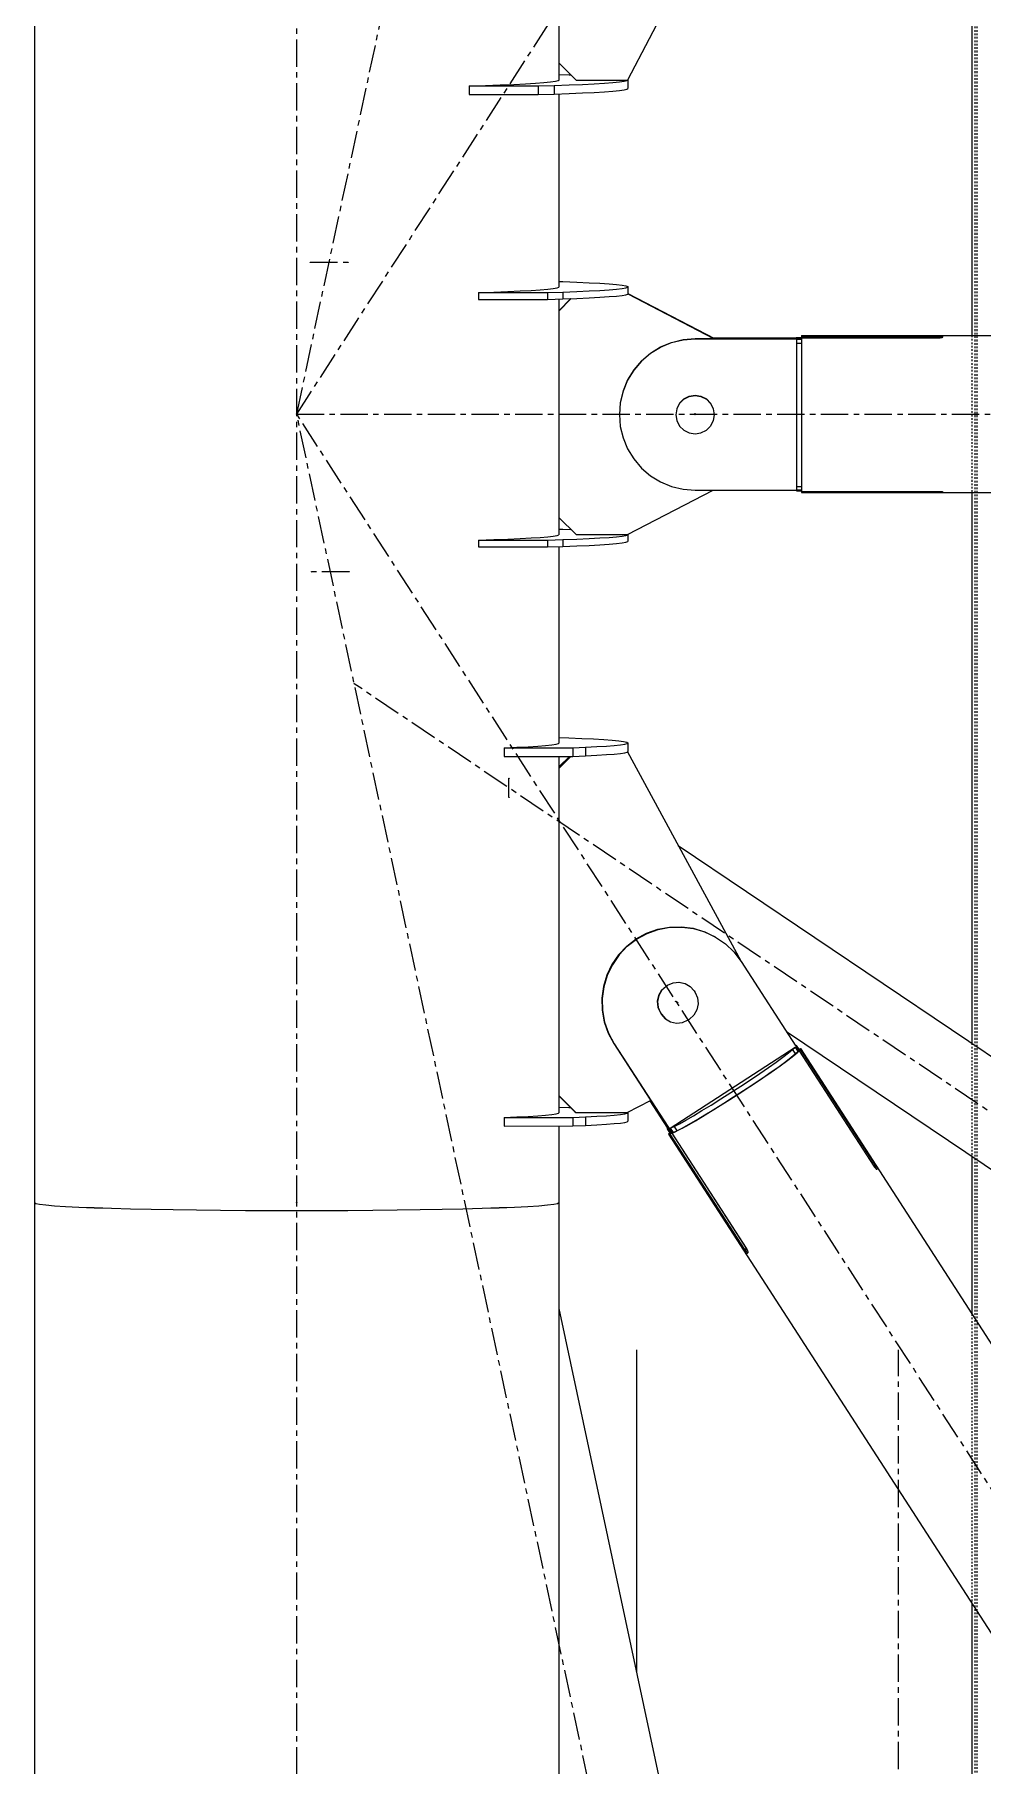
# Model space of a CAD drawing. Header units: millimetres. Extents: x 5143 to 30813, y 232 to 21408.
# Drawn here: x 22824 to 23099, y 8787 to 9291 of the extents above; entities that cross this region are included whole.
import ezdxf

# ---------------------------------------------------------------- set-up
doc = ezdxf.new("R2010")
doc.units = ezdxf.units.MM
doc.header["$LTSCALE"] = 0.25
for name, pattern in [('CENTER', [50.8, 31.75, -6.35, 6.35, -6.35]), ('XKITLINE00', [0]), ('XKITLINE02', [4, 2, -2])]:
    doc.linetypes.add(name, pattern=pattern)

msp = doc.modelspace()

# ---------------------------------------------------------------- linework, layer by layer
at = {"color": 8, "linetype": 'XKITLINE00'}
for p, q in [((22823.8, 10620.27), (22823.8, 8951.04)), ((22976.2, 9377.28), (22976.2, 9282.33)), ((23028.25, 9338.61), (22996.2, 9277.33)), ((22976.2, 9282.33), (22976.2, 9277.33)), ((22976.2, 9282.33), (22981.2, 9277.33)), ((22976.2, 9278.96), (22979.19, 9278.86)), ((22979.19, 9278.86), (22979.69, 9278.84)), ((22950.15, 9275.67), (22954.87, 9275.81)), ((22950.15, 9275.67), (22950.15, 9273.17)), ((22950.15, 9275.67), (22970.15, 9275.67)), ((22950.15, 9273.17), (22970.15, 9273.17)), ((22954.87, 9275.81), (22959.19, 9275.95)), ((22959.19, 9275.95), (22963.08, 9276.11)), ((22963.08, 9276.11), (22966.51, 9276.28)), ((22966.51, 9276.28), (22969.45, 9276.45)), ((22969.45, 9276.45), (22971.89, 9276.63)), ((22970.15, 9275.67), (22974.87, 9275.81)), ((22970.15, 9275.67), (22970.15, 9273.17)), ((22970.15, 9273.17), (22974.87, 9273.31)), ((22971.89, 9276.63), (22973.81, 9276.82)), ((22973.81, 9276.82), (22975.19, 9277.01)), ((22974.87, 9275.81), (22979.19, 9275.95)), ((22974.87, 9275.81), (22974.87, 9273.31)), ((22974.87, 9273.31), (22979.19, 9273.45)), ((22975.19, 9277.01), (22976.02, 9277.21)), ((22976.02, 9277.21), (22976.3, 9277.41)), ((22976.2, 9277.48), (22976.3, 9277.41)), ((22976.2, 9273.35), (22976.2, 9217.15)), ((22979.19, 9275.95), (22983.08, 9276.11)), ((22979.19, 9273.45), (22983.08, 9273.61)), ((22981.2, 9277.33), (22996.2, 9277.33)), ((22983.08, 9276.11), (22986.51, 9276.28)), ((22983.08, 9273.61), (22986.51, 9273.78)), ((22986.51, 9276.28), (22989.45, 9276.45)), ((22986.51, 9273.78), (22989.45, 9273.95)), ((22989.45, 9276.45), (22991.89, 9276.64)), ((22989.45, 9273.95), (22991.89, 9274.14)), ((22991.89, 9276.64), (22993.81, 9276.82)), ((22991.89, 9274.14), (22993.81, 9274.32)), ((22993.81, 9276.82), (22995.19, 9277.01)), ((22993.81, 9274.32), (22995.19, 9274.52)), ((22995.19, 9277.01), (22996.02, 9277.21)), ((22995.19, 9274.52), (22996.02, 9274.71)), ((22996.02, 9277.21), (22996.19, 9277.33)), ((22996.02, 9274.71), (22996.3, 9274.91)), ((22996.2, 9277.34), (22996.3, 9277.41)), ((22996.25, 9277.44), (22996.3, 9277.41)), ((22996.3, 9277.41), (22996.3, 9274.91)), ((22975.68, 9216.97), (22976.23, 9217.16)), ((22976.2, 9218.81), (22977.34, 9218.78)), ((22976.2, 9217.37), (22976.23, 9217.36)), ((22976.23, 9217.36), (22976.23, 9217.16)), ((22977.34, 9218.78), (22981.4, 9218.62)), ((22981.4, 9218.62), (22985.01, 9218.46)), ((22985.01, 9218.46), (22988.16, 9218.29)), ((22988.16, 9218.29), (22990.81, 9218.11)), ((22990.81, 9218.11), (22992.96, 9217.93)), ((22992.96, 9217.93), (22994.59, 9217.74)), ((22994.59, 9217.74), (22995.68, 9217.55)), ((22995.68, 9217.55), (22996.23, 9217.36)), ((22995.68, 9216.97), (22996.23, 9217.16)), ((22996.23, 9217.36), (22996.23, 9215.16)), ((22952.88, 9215.6), (22957.34, 9215.74)), ((22952.88, 9215.6), (22972.88, 9215.6)), ((22952.88, 9215.6), (22952.88, 9213.6)), ((22952.88, 9213.6), (22972.88, 9213.6)), ((22957.34, 9215.74), (22961.4, 9215.89)), ((22961.4, 9215.89), (22965.01, 9216.05)), ((22965.01, 9216.05), (22968.16, 9216.22)), ((22968.16, 9216.22), (22970.81, 9216.4)), ((22970.81, 9216.4), (22972.96, 9216.58)), ((22972.88, 9215.6), (22977.34, 9215.74)), ((22972.88, 9215.6), (22972.88, 9213.6)), ((22972.88, 9213.6), (22977.34, 9213.74)), ((22972.96, 9216.58), (22974.59, 9216.77)), ((22974.59, 9216.77), (22975.68, 9216.97)), ((22976.2, 9210.32), (22979.7, 9213.83)), ((22976.2, 9210.2), (22979.83, 9213.83)), ((22976.2, 9213.7), (22976.2, 9210.26)), ((22977.34, 9215.74), (22981.4, 9215.89)), ((22977.34, 9215.74), (22977.34, 9213.74)), ((22977.34, 9213.74), (22981.4, 9213.89)), ((22981.4, 9215.89), (22985.01, 9216.05)), ((22981.4, 9213.89), (22985.01, 9214.05)), ((22985.01, 9216.05), (22988.16, 9216.22)), ((22985.01, 9214.05), (22988.16, 9214.22)), ((22988.16, 9216.22), (22990.81, 9216.4)), ((22988.16, 9214.22), (22990.81, 9214.4)), ((22990.81, 9216.4), (22992.96, 9216.58)), ((22990.81, 9214.4), (22992.96, 9214.59)), ((22992.96, 9216.58), (22994.59, 9216.77)), ((22992.96, 9214.59), (22994.59, 9214.77)), ((22994.59, 9216.77), (22995.68, 9216.97)), ((22994.59, 9214.77), (22995.68, 9214.97)), ((22995.68, 9214.97), (22996.23, 9215.16)), ((22996.23, 9215.3), (23021.44, 9202.19)), ((22996.23, 9215.18), (23021.18, 9202.2)), ((22976.2, 9210.26), (22976.2, 9210.2)), ((22976.2, 9210.2), (22976.2, 9150.23)), ((23012.35, 9201.92), (23015.8, 9202.19)), ((23012.35, 9201.86), (23015.8, 9202.13)), ((23015.8, 9202.19), (23015.8, 9202.13)), ((23015.8, 9202.19), (23046.8, 9202.19)), ((23015.8, 9202.13), (23046.8, 9202.13)), ((23021.03, 9202.4), (23045.3, 9202.4)), ((23021.15, 9202.34), (23045.3, 9202.34)), ((23045.3, 9202.61), (23045.3, 9202.19)), ((23045.3, 9202.55), (23046.8, 9202.55)), ((23045.3, 9202.41), (23046.8, 9202.41)), ((23046.8, 9203.11), (23283.2, 9203.11)), ((23046.8, 9203.11), (23046.8, 9201.5)), ((23046.8, 9202.83), (23086.8, 9202.83)), ((23046.8, 9202.46), (23086.8, 9202.46)), ((23086.8, 9202.83), (23086.8, 9202.46)), ((23086.8, 9202.83), (23087.11, 9202.83)), ((23086.8, 9202.46), (23087.11, 9202.47)), ((23087.11, 9202.83), (23087.11, 9202.47)), ((23087.11, 9202.83), (23087.39, 9202.81)), ((23087.11, 9202.47), (23087.39, 9202.51)), ((23087.39, 9202.81), (23087.63, 9202.79)), ((23087.39, 9202.51), (23087.63, 9202.57)), ((23087.63, 9202.79), (23087.8, 9202.76)), ((23087.63, 9202.57), (23087.8, 9202.65)), ((23087.8, 9202.76), (23087.88, 9202.72)), ((23087.8, 9202.65), (23087.88, 9202.68)), ((23087.88, 9202.72), (23087.88, 9202.68)), ((23000.24, 9195.75), (23002.86, 9197.99)), ((23000.24, 9195.69), (23002.86, 9197.93)), ((23002.86, 9197.99), (23005.81, 9199.79)), ((23002.86, 9197.93), (23005.81, 9199.73)), ((23005.81, 9199.79), (23009, 9201.11)), ((23005.81, 9199.73), (23009, 9201.05)), ((23009, 9201.11), (23012.35, 9201.92)), ((23009, 9201.05), (23012.35, 9201.86)), ((23012.35, 9201.92), (23012.35, 9201.86)), ((23045.3, 9202), (23046.8, 9202)), ((23045.3, 9202), (23045.3, 9199.23)), ((23045.3, 9200.88), (23046.8, 9200.88)), ((23045.3, 9199.23), (23045.3, 9158.28)), ((23046.8, 9201.5), (23046.8, 9158.58)), ((22998, 9193.12), (22996.19, 9190.18)), ((22998, 9193.06), (22996.19, 9190.12)), ((23000.24, 9195.75), (22998, 9193.12)), ((23000.24, 9195.69), (22998, 9193.06)), ((22994.87, 9186.99), (22994.07, 9183.64)), ((22996.19, 9190.18), (22994.87, 9186.99)), ((22996.19, 9190.12), (22994.87, 9186.93)), ((22994.07, 9183.58), (22993.8, 9180.14)), ((22994.87, 9186.93), (22994.07, 9183.58)), ((23011.26, 9183.43), (23010.47, 9181.87)), ((23011.26, 9183.4), (23010.47, 9181.84)), ((23011.26, 9183.4), (23010.47, 9181.84)), ((23011.26, 9183.38), (23010.47, 9181.82)), ((23011.26, 9183.43), (23012.5, 9184.67)), ((23011.26, 9183.4), (23012.5, 9184.64)), ((23011.26, 9183.4), (23012.5, 9184.64)), ((23011.26, 9183.38), (23012.5, 9184.62)), ((23012.5, 9184.67), (23014.06, 9185.46)), ((23012.5, 9184.64), (23014.06, 9185.44)), ((23012.5, 9184.64), (23014.06, 9185.44)), ((23012.5, 9184.62), (23014.06, 9185.41)), ((23014.06, 9185.46), (23015.8, 9185.74)), ((23014.06, 9185.44), (23015.8, 9185.71)), ((23014.06, 9185.44), (23015.8, 9185.71)), ((23014.06, 9185.41), (23015.8, 9185.69)), ((23015.8, 9185.74), (23015.8, 9185.71)), ((23015.8, 9185.74), (23017.53, 9185.46)), ((23015.8, 9185.71), (23017.53, 9185.44)), ((23015.8, 9185.71), (23015.8, 9185.69)), ((23015.8, 9185.71), (23017.53, 9185.44)), ((23015.8, 9185.69), (23017.53, 9185.41)), ((23017.53, 9185.46), (23019.09, 9184.67)), ((23017.53, 9185.44), (23019.09, 9184.64)), ((23017.53, 9185.44), (23019.09, 9184.64)), ((23017.53, 9185.41), (23019.09, 9184.62)), ((23019.09, 9184.67), (23020.33, 9183.43)), ((23019.09, 9184.64), (23020.33, 9183.4)), ((23019.09, 9184.64), (23020.33, 9183.4)), ((23019.09, 9184.62), (23020.33, 9183.38)), ((23020.33, 9183.43), (23021.12, 9181.87)), ((23020.33, 9183.4), (23021.12, 9181.84)), ((23020.33, 9183.4), (23021.12, 9181.84)), ((23020.33, 9183.38), (23021.12, 9181.82)), ((22993.8, 9180.14), (22994.07, 9176.7)), ((23010.47, 9181.82), (23010.2, 9180.09)), ((23010.2, 9180.09), (23010.47, 9178.36)), ((23010.47, 9178.36), (23011.26, 9176.8)), ((23021.12, 9178.36), (23020.33, 9176.8)), ((23021.12, 9181.82), (23021.4, 9180.09)), ((23021.4, 9180.09), (23021.12, 9178.36)), ((22994.07, 9176.7), (22994.87, 9173.34)), ((22994.87, 9173.34), (22996.19, 9170.16)), ((23011.26, 9176.8), (23012.5, 9175.56)), ((23012.5, 9175.56), (23014.06, 9174.77)), ((23014.06, 9174.77), (23015.8, 9174.49)), ((23015.8, 9174.49), (23017.53, 9174.77)), ((23017.53, 9174.77), (23019.09, 9175.56)), ((23019.09, 9175.56), (23020.33, 9176.8)), ((22996.19, 9170.16), (22998, 9167.21)), ((22998, 9167.21), (23000.24, 9164.59)), ((23000.24, 9164.59), (23002.86, 9162.35)), ((23002.86, 9162.35), (23005.81, 9160.55)), ((22996.2, 9145.23), (23021.03, 9158.15)), ((23005.81, 9160.55), (23009, 9159.23)), ((23009, 9159.23), (23012.35, 9158.42)), ((23012.35, 9158.42), (23015.8, 9158.15)), ((23015.8, 9158.15), (23046.8, 9158.15)), ((23045.3, 9159.19), (23046.8, 9159.19)), ((23045.3, 9158.28), (23046.8, 9158.28)), ((23045.3, 9158.15), (23045.3, 9157.99)), ((23045.3, 9157.99), (23046.8, 9157.99)), ((23045.3, 9157.99), (23045.3, 9157.93)), ((23045.3, 9157.93), (23046.8, 9157.93)), ((23046.8, 9158.58), (23046.8, 9157.44)), ((23046.8, 9157.81), (23086.8, 9157.81)), ((23046.8, 9157.57), (23086.8, 9157.57)), ((23046.8, 9157.44), (23283.2, 9157.44)), ((23086.8, 9157.81), (23086.8, 9157.57)), ((23086.8, 9157.81), (23087.11, 9157.8)), ((23086.8, 9157.57), (23087.11, 9157.58)), ((23087.11, 9157.8), (23087.11, 9157.58)), ((23087.11, 9157.8), (23087.39, 9157.77)), ((23087.11, 9157.58), (23087.39, 9157.58)), ((23087.39, 9157.77), (23087.63, 9157.72)), ((23087.39, 9157.58), (23087.63, 9157.59)), ((23087.63, 9157.72), (23087.8, 9157.66)), ((23087.63, 9157.59), (23087.8, 9157.61)), ((23087.8, 9157.61), (23087.88, 9157.63)), ((23087.88, 9157.64), (23087.88, 9157.63)), ((22976.2, 9150.23), (22976.2, 9145.18)), ((22976.2, 9150.23), (22981.2, 9145.23)), ((22976.2, 9146.85), (22977.34, 9146.81)), ((22977.34, 9146.81), (22979.7, 9146.72)), ((22952.88, 9143.63), (22957.34, 9143.77)), ((22952.88, 9143.63), (22972.88, 9143.63)), ((22952.88, 9143.63), (22952.88, 9141.63)), ((22957.34, 9143.77), (22961.4, 9143.92)), ((22961.4, 9143.92), (22965.01, 9144.09)), ((22965.01, 9144.09), (22968.16, 9144.26)), ((22968.16, 9144.26), (22970.81, 9144.43)), ((22970.81, 9144.43), (22972.96, 9144.62)), ((22972.88, 9143.63), (22977.34, 9143.77)), ((22972.88, 9143.63), (22972.88, 9141.63)), ((22972.88, 9141.63), (22977.34, 9141.77)), ((22972.96, 9144.62), (22974.59, 9144.81)), ((22974.59, 9144.81), (22975.68, 9145)), ((22975.68, 9145), (22976.23, 9145.19)), ((22976.2, 9145.4), (22976.23, 9145.39)), ((22976.2, 9141.74), (22976.2, 9084.56)), ((22976.23, 9145.39), (22976.23, 9145.19)), ((22977.34, 9143.77), (22981.4, 9143.92)), ((22977.34, 9143.77), (22977.34, 9141.77)), ((22977.34, 9141.77), (22981.4, 9141.92)), ((22981.2, 9145.23), (22996.2, 9145.23)), ((22981.4, 9143.92), (22985.01, 9144.09)), ((22981.4, 9141.92), (22985.01, 9142.09)), ((22985.01, 9144.09), (22988.16, 9144.26)), ((22985.01, 9142.09), (22988.16, 9142.26)), ((22988.16, 9144.26), (22990.81, 9144.43)), ((22988.16, 9142.26), (22990.81, 9142.43)), ((22990.81, 9144.43), (22992.96, 9144.62)), ((22990.81, 9142.43), (22992.96, 9142.62)), ((22992.96, 9144.62), (22994.59, 9144.81)), ((22992.96, 9142.62), (22994.59, 9142.81)), ((22994.59, 9144.81), (22995.68, 9145)), ((22994.59, 9142.81), (22995.68, 9143)), ((22995.68, 9145), (22996.23, 9145.19)), ((22995.68, 9143), (22996.23, 9143.19)), ((22996.23, 9145.25), (22996.23, 9145.19)), ((22996.23, 9145.19), (22996.23, 9143.19)), ((22952.88, 9141.63), (22972.88, 9141.63)), ((22960.29, 9083.24), (22964.01, 9083.4)), ((22960.29, 9083.24), (22980.26, 9083.27)), ((22960.29, 9083.24), (22960.29, 9080.74)), ((22964.01, 9083.4), (22967.27, 9083.56)), ((22967.27, 9083.56), (22970.06, 9083.74)), ((22970.06, 9083.74), (22972.35, 9083.92)), ((22972.35, 9083.92), (22974.14, 9084.1)), ((22974.14, 9084.1), (22975.4, 9084.29)), ((22975.4, 9084.29), (22976.13, 9084.49)), ((22976.32, 9084.68), (22976.13, 9084.49)), ((22976.2, 9086.24), (22979.09, 9086.14)), ((22976.2, 9084.75), (22976.32, 9084.68)), ((22979.09, 9086.14), (22982.93, 9085.99)), ((22980.26, 9083.27), (22983.98, 9083.43)), ((22980.26, 9083.27), (22980.26, 9080.77)), ((22982.93, 9085.99), (22986.33, 9085.82)), ((22983.98, 9083.43), (22987.24, 9083.6)), ((22983.98, 9083.43), (22983.98, 9080.93)), ((22986.33, 9085.82), (22989.26, 9085.65)), ((22987.24, 9083.6), (22990.03, 9083.77)), ((22989.26, 9085.65), (22991.7, 9085.47)), ((22990.03, 9083.77), (22992.32, 9083.95)), ((22990.03, 9081.27), (22992.32, 9081.45)), ((22991.7, 9085.47), (22993.64, 9085.29)), ((22992.32, 9083.95), (22994.11, 9084.14)), ((22992.32, 9081.45), (22994.11, 9081.64)), ((22993.64, 9085.29), (22995.05, 9085.1)), ((22994.11, 9084.14), (22995.37, 9084.33)), ((22994.11, 9081.64), (22995.37, 9081.83)), ((22995.05, 9085.1), (22995.94, 9084.91)), ((22995.37, 9084.33), (22996.1, 9084.52)), ((22995.37, 9081.83), (22996.1, 9082.02)), ((22995.94, 9084.91), (22996.29, 9084.71)), ((22996.29, 9084.71), (22996.1, 9084.52)), ((22996.29, 9082.21), (22996.1, 9082.02)), ((22996.18, 9082.11), (23029.08, 9021.34)), ((22996.29, 9084.71), (22996.29, 9082.21)), ((22960.29, 9080.74), (22980.26, 9080.77)), ((22976.2, 9080.77), (22976.2, 8977.1)), ((22979.28, 9080.77), (22976.2, 9077.68)), ((22979.71, 9080.77), (22976.2, 9077.25)), ((22980.26, 9080.77), (22983.98, 9080.93)), ((22983.98, 9080.93), (22987.24, 9081.1)), ((22987.24, 9081.1), (22990.03, 9081.27)), ((23010.91, 9054.9), (23313.29, 8851.22)), ((23004.98, 9030.52), (23008.37, 9031.15)), ((23005.12, 9030.45), (23008.51, 9031.07)), ((23008.37, 9031.15), (23011.82, 9031.24)), ((23008.51, 9031.07), (23011.96, 9031.16)), ((23011.82, 9031.24), (23015.24, 9030.78)), ((23011.96, 9031.16), (23015.37, 9030.71)), ((22995.96, 9025.63), (22998.7, 9027.73)), ((22996.1, 9025.55), (22998.83, 9027.65)), ((22998.7, 9027.73), (23001.73, 9029.37)), ((22998.83, 9027.65), (23001.87, 9029.29)), ((23001.73, 9029.37), (23004.98, 9030.52)), ((23001.87, 9029.29), (23005.12, 9030.45)), ((23015.24, 9030.78), (23018.54, 9029.8)), ((23015.37, 9030.71), (23018.68, 9029.73)), ((23018.54, 9029.8), (23021.65, 9028.31)), ((23018.68, 9029.73), (23021.78, 9028.24)), ((23021.65, 9028.31), (23021.7, 9028.28)), ((23021.65, 9028.31), (23021.78, 9028.24)), ((23021.78, 9028.24), (23024.62, 9026.28)), ((23024.62, 9026.28), (23027.12, 9023.91)), ((22993.58, 9023.12), (22991.62, 9020.28)), ((22993.72, 9023.05), (22991.76, 9020.21)), ((22995.96, 9025.63), (22993.58, 9023.12)), ((22996.1, 9025.55), (22993.72, 9023.05)), ((23027.12, 9023.91), (23029.21, 9021.17)), ((23029.21, 9021.17), (23046.01, 8995.17)), ((22990.13, 9017.17), (22989.15, 9013.86)), ((22990.27, 9017.09), (22989.28, 9013.78)), ((22991.62, 9020.28), (22990.13, 9017.17)), ((22991.76, 9020.21), (22990.27, 9017.09)), ((22989.15, 9013.86), (22988.69, 9010.44)), ((22989.28, 9013.78), (22988.82, 9010.36)), ((23005.2, 9011.28), (23004.83, 9009.57)), ((23005.24, 9011.26), (23004.87, 9009.55)), ((23006.08, 9012.8), (23005.2, 9011.28)), ((23006.12, 9012.78), (23005.24, 9011.26)), ((23006.08, 9012.8), (23007.38, 9013.97)), ((23006.12, 9012.78), (23007.42, 9013.95)), ((23007.38, 9013.97), (23007.8, 9014.24)), ((23007.38, 9013.97), (23007.42, 9013.95)), ((23007.42, 9013.95), (23007.84, 9014.22)), ((23007.8, 9014.24), (23009.4, 9014.95)), ((23007.8, 9014.24), (23007.84, 9014.22)), ((23007.84, 9014.22), (23009.44, 9014.93)), ((23009.4, 9014.95), (23011.14, 9015.14)), ((23009.44, 9014.93), (23011.18, 9015.11)), ((23011.14, 9015.14), (23012.85, 9014.77)), ((23011.18, 9015.11), (23012.89, 9014.75)), ((23012.85, 9014.77), (23012.89, 9014.75)), ((23012.89, 9014.75), (23014.41, 9013.87)), ((23014.41, 9013.87), (23015.57, 9012.57)), ((23015.57, 9012.57), (23015.84, 9012.15)), ((23015.84, 9012.15), (23016.55, 9010.55)), ((22988.69, 9010.44), (22988.77, 9006.99)), ((22988.77, 9006.99), (22989.39, 9003.6)), ((22988.82, 9010.36), (22988.91, 9006.91)), ((22988.91, 9006.91), (22989.53, 9003.52)), ((23004.83, 9009.57), (23005.01, 9007.83)), ((23004.87, 9009.55), (23005.05, 9007.81)), ((23005.01, 9007.83), (23005.72, 9006.23)), ((23005.05, 9007.81), (23005.76, 9006.2)), ((23005.72, 9006.23), (23005.76, 9006.2)), ((23005.72, 9006.23), (23005.99, 9005.81)), ((23005.76, 9006.2), (23006.03, 9005.79)), ((23016.36, 9007.09), (23015.49, 9005.58)), ((23016.73, 9008.81), (23016.36, 9007.09)), ((23016.55, 9010.55), (23016.73, 9008.81)), ((22989.39, 9003.6), (22990.54, 9000.34)), ((22989.53, 9003.52), (22990.67, 9000.27)), ((23005.99, 9005.81), (23006.03, 9005.79)), ((23005.99, 9005.81), (23007.16, 9004.51)), ((23006.03, 9005.79), (23007.2, 9004.48)), ((23007.2, 9004.48), (23008.71, 9003.61)), ((23008.71, 9003.61), (23010.42, 9003.24)), ((23010.42, 9003.24), (23012.16, 9003.42)), ((23012.16, 9003.42), (23013.76, 9004.14)), ((23013.76, 9004.14), (23014.18, 9004.41)), ((23014.18, 9004.41), (23015.49, 9005.58)), ((23042.36, 9000.81), (23298.59, 8828.22)), ((22990.54, 9000.34), (22992.17, 8997.31)), ((22990.54, 9000.34), (22990.67, 9000.27)), ((22990.67, 9000.27), (22992.31, 8997.23)), ((22992.17, 8997.31), (23030.66, 8937.77)), ((22992.17, 8997.31), (22992.31, 8997.23)), ((22992.31, 8997.23), (23009.11, 8971.24)), ((23008.61, 8972.69), (23044.9, 8996.23)), ((23044.13, 8995.52), (23044.9, 8996.23)), ((23044.9, 8996.23), (23045.71, 8994.97)), ((23044.97, 8996.79), (23045.07, 8996.8)), ((23045.07, 8996.8), (23045.19, 8996.79)), ((23045.12, 8996.55), (23045.19, 8996.6)), ((23045.19, 8996.79), (23045.23, 8996.72)), ((23045.23, 8996.72), (23045.19, 8996.6)), ((23045.19, 8996.6), (23046, 8995.34)), ((23045.23, 8996.72), (23046.04, 8995.46)), ((23046.05, 8995.75), (23046.42, 8995.8)), ((23046.42, 8995.8), (23046.37, 8995.57)), ((23046.42, 8995.8), (23321.7, 8569.91)), ((23037.17, 8990.33), (23039.42, 8991.92)), ((23037.92, 8988.99), (23040.53, 8990.83)), ((23039.42, 8991.92), (23041.36, 8993.34)), ((23040.23, 8990.66), (23042.17, 8992.08)), ((23040.53, 8990.83), (23042.74, 8992.45)), ((23041.36, 8993.34), (23042.95, 8994.55)), ((23042.17, 8992.08), (23043.76, 8993.29)), ((23042.74, 8992.45), (23044.48, 8993.79)), ((23042.95, 8994.55), (23044.13, 8995.52)), ((23043.76, 8993.29), (23044.95, 8994.26)), ((23044.13, 8995.52), (23044.95, 8994.26)), ((23044.48, 8993.79), (23045.69, 8994.82)), ((23044.95, 8994.26), (23045.71, 8994.97)), ((23046.07, 8995.2), (23045.69, 8994.82)), ((23045.71, 8994.97), (23046.07, 8995.2)), ((23045.71, 8994.98), (23046.01, 8995.17)), ((23045.91, 8995.66), (23046.05, 8995.75)), ((23045.93, 8995.29), (23046.37, 8995.57)), ((23045.93, 8995.29), (23046, 8995.34)), ((23046.04, 8995.46), (23046, 8995.34)), ((23046.07, 8995.2), (23067.75, 8961.66)), ((23046.37, 8995.57), (23068.05, 8962.03)), ((23029.11, 8984.9), (23031.95, 8986.78)), ((23031.81, 8984.85), (23034.98, 8986.98)), ((23031.95, 8986.78), (23034.66, 8988.6)), ((23032.76, 8985.52), (23035.47, 8987.34)), ((23034.66, 8988.6), (23037.17, 8990.33)), ((23034.98, 8986.98), (23037.92, 8988.99)), ((23035.47, 8987.34), (23037.98, 8989.07)), ((23037.98, 8989.07), (23040.23, 8990.66)), ((22976.2, 8982.2), (22981.14, 8977.26)), ((22976.2, 8982.08), (22980.87, 8977.41)), ((22996.12, 8977.28), (23002.88, 8980.72)), ((23020.49, 8979.41), (23023.31, 8981.17)), ((23023.31, 8981.17), (23026.21, 8983.02)), ((23024.13, 8979.91), (23027.02, 8981.76)), ((23025.16, 8980.53), (23028.5, 8982.68)), ((23026.21, 8983.02), (23029.11, 8984.9)), ((23027.02, 8981.76), (23029.93, 8983.64)), ((23028.5, 8982.68), (23031.81, 8984.85)), ((23029.93, 8983.64), (23032.76, 8985.52)), ((22960.29, 8975.79), (22964.01, 8975.95)), ((22960.29, 8975.79), (22980.26, 8975.82)), ((22960.29, 8975.79), (22960.29, 8973.29)), ((22964.01, 8975.95), (22967.27, 8976.11)), ((22967.27, 8976.11), (22970.06, 8976.29)), ((22970.06, 8976.29), (22972.35, 8976.47)), ((22972.35, 8976.47), (22974.14, 8976.65)), ((22974.14, 8976.65), (22975.4, 8976.84)), ((22975.4, 8976.84), (22976.13, 8977.04)), ((22976.32, 8977.23), (22976.13, 8977.04)), ((22976.2, 8978.79), (22979.09, 8978.69)), ((22976.2, 8977.3), (22976.32, 8977.23)), ((22979.09, 8978.69), (22979.61, 8978.67)), ((22980.26, 8975.82), (22983.98, 8975.98)), ((22980.26, 8975.82), (22980.26, 8973.32)), ((22980.87, 8977.41), (22981.14, 8977.26)), ((22981.14, 8977.26), (22996.12, 8977.28)), ((22983.98, 8975.98), (22987.24, 8976.15)), ((22983.98, 8975.98), (22983.98, 8973.48)), ((22987.24, 8976.15), (22990.03, 8976.32)), ((22990.03, 8976.32), (22992.33, 8976.5)), ((22992.33, 8976.5), (22994.11, 8976.69)), ((22994.11, 8976.69), (22995.37, 8976.88)), ((22995.37, 8976.88), (22996.1, 8977.07)), ((22996.29, 8977.26), (22996.1, 8977.07)), ((22996.19, 8977.32), (22996.29, 8977.26)), ((22996.29, 8977.26), (22996.29, 8974.76)), ((23002.67, 8980.61), (23007.78, 8972.71)), ((23002.73, 8980.65), (23007.84, 8972.75)), ((23013.14, 8975.03), (23015.34, 8976.3)), ((23015.34, 8976.3), (23017.81, 8977.78)), ((23015.9, 8974.85), (23018.76, 8976.56)), ((23016.16, 8975.05), (23018.63, 8976.52)), ((23017.81, 8977.78), (23020.49, 8979.41)), ((23018.63, 8976.52), (23021.3, 8978.15)), ((23018.76, 8976.56), (23021.88, 8978.47)), ((23021.3, 8978.15), (23024.13, 8979.91)), ((23021.88, 8978.47), (23025.16, 8980.53)), ((22960.29, 8973.29), (22980.26, 8973.32)), ((22976.2, 8973.32), (22976.2, 8951.04)), ((22980.26, 8973.32), (22983.98, 8973.48)), ((22983.98, 8973.48), (22987.24, 8973.65)), ((22987.24, 8973.65), (22990.03, 8973.82)), ((22990.03, 8973.82), (22992.33, 8974)), ((22992.33, 8974), (22994.11, 8974.19)), ((22994.11, 8974.19), (22995.37, 8974.38)), ((22995.37, 8974.38), (22996.1, 8974.57)), ((22996.29, 8974.76), (22996.1, 8974.57)), ((23007.71, 8972.66), (23007.67, 8972.54)), ((23007.67, 8972.54), (23007.71, 8972.47)), ((23007.71, 8972.66), (23007.99, 8972.84)), ((23007.71, 8972.47), (23008.52, 8971.21)), ((23007.71, 8972.47), (23007.82, 8972.45)), ((23007.82, 8972.45), (23008.02, 8972.49)), ((23007.82, 8972.45), (23008.64, 8971.2)), ((23008.02, 8972.49), (23008.16, 8972.57)), ((23008.02, 8972.49), (23008.84, 8971.23)), ((23008.16, 8971.17), (23008.1, 8970.94)), ((23008.1, 8970.94), (23008.47, 8970.99)), ((23008.1, 8970.94), (23283.37, 8545.05)), ((23008.16, 8971.17), (23008.43, 8971.35)), ((23008.47, 8970.99), (23008.97, 8971.32)), ((23008.47, 8970.99), (23030.15, 8937.45)), ((23008.52, 8971.21), (23008.64, 8971.2)), ((23008.61, 8972.69), (23009.73, 8973.2)), ((23008.61, 8972.69), (23009.42, 8971.43)), ((23008.64, 8971.2), (23008.84, 8971.23)), ((23008.84, 8971.23), (23008.97, 8971.32)), ((23009.06, 8971.2), (23009.68, 8971.46)), ((23009.06, 8971.2), (23009.42, 8971.43)), ((23009.06, 8971.2), (23030.74, 8937.66)), ((23009.07, 8971.26), (23009.09, 8971.22)), ((23009.07, 8971.26), (23009.11, 8971.24)), ((23009.11, 8971.24), (23009.42, 8971.44)), ((23009.42, 8971.43), (23010.54, 8971.95)), ((23009.68, 8971.46), (23011.29, 8972.26)), ((23009.73, 8973.2), (23011.25, 8973.99)), ((23009.73, 8973.2), (23010.54, 8971.95)), ((23010.54, 8971.95), (23012.06, 8972.73)), ((23011.25, 8973.99), (23013.14, 8975.03)), ((23011.29, 8972.26), (23013.38, 8973.41)), ((23012.06, 8972.73), (23013.95, 8973.77)), ((23013.38, 8973.41), (23015.9, 8974.85)), ((23013.95, 8973.77), (23016.16, 8975.05)), ((23067.67, 8961.79), (23068.05, 8962.03)), ((23067.75, 8961.66), (23067.95, 8961.38)), ((23067.87, 8961.49), (23068.24, 8961.73)), ((23067.95, 8961.38), (23068.15, 8961.13)), ((23068.05, 8962.03), (23068.24, 8961.73)), ((23068.15, 8961.13), (23068.34, 8960.93)), ((23068.24, 8961.73), (23068.41, 8961.45)), ((23068.34, 8960.93), (23068.5, 8960.8)), ((23068.41, 8961.45), (23068.56, 8961.2)), ((23068.5, 8960.8), (23068.63, 8960.74)), ((23068.56, 8961.2), (23068.67, 8961)), ((23068.63, 8960.74), (23068.71, 8960.77)), ((23068.67, 8961), (23068.74, 8960.86)), ((23068.74, 8960.85), (23068.71, 8960.77)), ((22823.8, 8951.04), (22824.16, 8950.81)), ((22823.8, 8951.04), (22823.8, 7286.23)), ((22823.8, 8951.04), (22824.16, 8950.81)), ((22824.16, 8950.81), (22825.26, 8950.59)), ((22824.16, 8950.81), (22825.26, 8950.59)), ((22825.26, 8950.59), (22827.08, 8950.37)), ((22972.91, 8950.37), (22974.73, 8950.59)), ((22974.73, 8950.59), (22975.83, 8950.81)), ((22974.73, 8950.59), (22975.83, 8950.81)), ((22975.83, 8950.81), (22976.2, 8951.04)), ((22975.83, 8950.81), (22976.2, 8951.04)), ((22976.2, 8951.04), (22976.2, 8396.88)), ((22827.08, 8950.37), (22829.6, 8950.15)), ((22827.08, 8950.37), (22829.6, 8950.16)), ((22829.6, 8950.16), (22832.79, 8949.95)), ((22829.6, 8950.15), (22832.79, 8949.95)), ((22832.79, 8949.95), (22836.64, 8949.76)), ((22832.79, 8949.95), (22836.64, 8949.76)), ((22836.64, 8949.76), (22841.09, 8949.57)), ((22836.64, 8949.76), (22841.09, 8949.58)), ((22841.09, 8949.58), (22846.11, 8949.41)), ((22841.09, 8949.57), (22846.11, 8949.41)), ((22846.11, 8949.41), (22851.65, 8949.26)), ((22846.11, 8949.41), (22851.65, 8949.26)), ((22851.65, 8949.26), (22857.66, 8949.12)), ((22851.65, 8949.26), (22857.66, 8949.12)), ((22857.66, 8949.12), (22864.07, 8949)), ((22857.66, 8949.12), (22864.07, 8949.01)), ((22864.07, 8949.01), (22870.83, 8948.91)), ((22864.07, 8949), (22870.83, 8948.91)), ((22870.83, 8948.91), (22877.88, 8948.83)), ((22870.83, 8948.91), (22877.88, 8948.83)), ((22877.88, 8948.83), (22885.13, 8948.78)), ((22877.88, 8948.83), (22885.13, 8948.78)), ((22885.13, 8948.78), (22892.53, 8948.74)), ((22885.13, 8948.78), (22892.53, 8948.75)), ((22892.53, 8948.74), (22900, 8948.73)), ((22900, 8948.73), (22907.46, 8948.74)), ((22907.46, 8948.74), (22914.86, 8948.78)), ((22907.46, 8948.75), (22914.86, 8948.78)), ((22914.86, 8948.78), (22922.12, 8948.83)), ((22914.86, 8948.78), (22922.12, 8948.83)), ((22922.12, 8948.83), (22929.16, 8948.91)), ((22922.12, 8948.83), (22929.16, 8948.91)), ((22929.16, 8948.91), (22935.92, 8949.01)), ((22929.16, 8948.91), (22935.92, 8949)), ((22935.92, 8949), (22942.33, 8949.12)), ((22935.92, 8949.01), (22942.33, 8949.12)), ((22942.33, 8949.12), (22948.34, 8949.26)), ((22942.33, 8949.12), (22948.34, 8949.26)), ((22948.34, 8949.26), (22953.88, 8949.41)), ((22948.34, 8949.26), (22953.88, 8949.41)), ((22953.88, 8949.41), (22958.9, 8949.58)), ((22953.88, 8949.41), (22958.9, 8949.57)), ((22958.9, 8949.57), (22963.35, 8949.76)), ((22958.9, 8949.58), (22963.35, 8949.76)), ((22963.35, 8949.76), (22967.2, 8949.95)), ((22963.35, 8949.76), (22967.2, 8949.95)), ((22967.2, 8949.95), (22970.39, 8950.16)), ((22967.2, 8949.95), (22970.39, 8950.15)), ((22970.39, 8950.15), (22972.91, 8950.37)), ((22970.39, 8950.16), (22972.91, 8950.37)), ((23030.15, 8937.45), (23030.65, 8937.77)), ((23030.15, 8937.45), (23030.35, 8937.16)), ((23030.35, 8937.16), (23030.85, 8937.48)), ((23030.35, 8937.16), (23030.54, 8936.89)), ((23030.54, 8936.89), (23030.72, 8936.66)), ((23030.72, 8936.66), (23030.87, 8936.48)), ((23030.74, 8937.66), (23030.92, 8937.36)), ((23030.87, 8936.48), (23030.99, 8936.37)), ((23030.92, 8937.36), (23031.06, 8937.07)), ((23031, 8936.37), (23031.1, 8936.37)), ((23031.06, 8937.07), (23031.15, 8936.81)), ((23031.17, 8936.45), (23031.1, 8936.37)), ((23031.15, 8936.81), (23031.19, 8936.6)), ((23031.19, 8936.6), (23031.17, 8936.45)), ((22976.2, 8920.3), (23006.05, 8780.4)), ((22998.8, 8908.22), (22998.8, 8814.4))]:
    msp.add_line(p, q, dxfattribs=at)
at = {"color": 8, "linetype": 'CENTER'}
for p, q in [((22900, 8951.04), (22900, 10620.27)), ((22900, 9180.27), (23430, 10000.27)), ((22900, 9180.27), (23073.55, 9993.5)), ((22903.93, 9224.38), (22914.89, 9224.39)), ((23075, 8360.27), (22900, 9180.27)), ((23430, 8360.27), (22900, 9180.27)), ((22900, 9180.27), (23430, 9180.27)), ((23015.8, 9180.41), (23015.8, 9180.14)), ((22915.26, 9134.44), (22904.3, 9134.42)), ((23350.86, 8809.46), (22916.72, 9101.89)), ((22961.71, 9068.84), (22961.71, 9074.35)), ((23010.76, 9009.2), (23010.16, 9009.53)), ((22900, 7286.23), (22900, 8951.04)), ((23075, 8100.54), (23075, 8908.22))]:
    msp.add_line(p, q, dxfattribs=at)
at = {"color": 3, "linetype": 'XKITLINE02'}
for p, q in [((23097.16, 9590.91), (23097.16, 7919.31)), ((23097.69, 9590.91), (23097.69, 7919.31)), ((23096.31, 9203.11), (23096.31, 9157.44)), ((23096.31, 8997.38), (23096.31, 8964.48)), ((23096.31, 8918.63), (23096.31, 8834.47))]:
    msp.add_line(p, q, dxfattribs=at)
at = {"color": 7, "linetype": 'XKITLINE00'}
for p, q in [((23096.31, 9441.91), (23096.31, 9203.11)), ((23096.31, 9157.44), (23096.31, 8997.38)), ((23096.31, 8964.48), (23096.31, 8918.63)), ((23096.31, 8834.47), (23096.31, 8383.05))]:
    msp.add_line(p, q, dxfattribs=at)
at = {"color": 8, "linetype": 'XKITLINE00'}
for centre in [(22903.93, 9224.38), (22914.89, 9224.39), (22900, 9180.27), (22900, 9180.27), (22900, 9180.27), (22900, 9180.27), (22900, 9180.27), (23015.8, 9180.41), (23015.8, 9180.14), (22904.3, 9134.42), (22915.26, 9134.44), (22916.72, 9101.89), (22961.71, 9074.35), (22961.71, 9068.84), (23010.16, 9009.53), (23010.76, 9009.2), (22900, 8951.04), (22900, 8951.04)]:
    msp.add_circle(centre, 0.05, dxfattribs=at)

doc.saveas('drawing.dxf')
